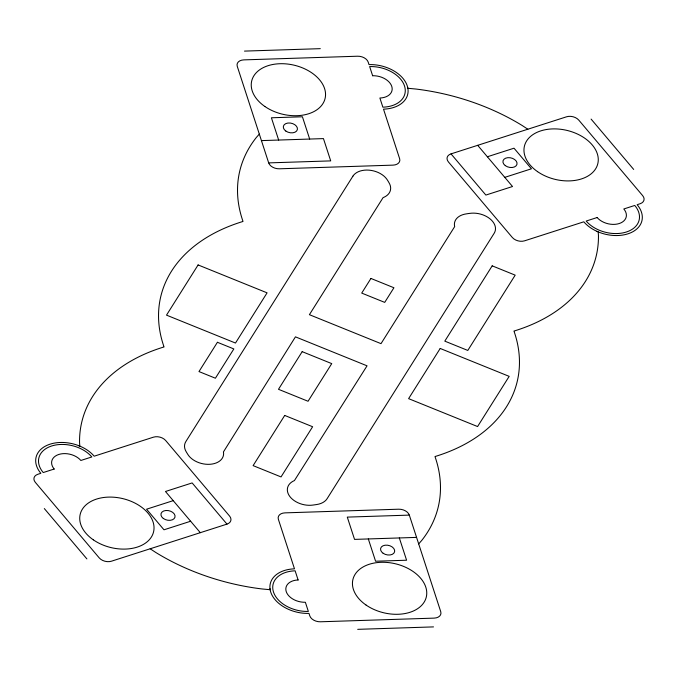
<?xml version="1.0" encoding="UTF-8"?>
<svg xmlns="http://www.w3.org/2000/svg" width="678" height="678" viewBox="0 0 678 678"><rect width="100%" height="100%" fill="white"/><g stroke="black" fill="none" stroke-linecap="round" stroke-linejoin="round"><path stroke-width="1.02" d="M259.318 134.1L256.25 137.583A183.213 122.354 13.4 0 0 242.995 221.375L242.936 221.477A183.213 122.354 13.4 0 0 164.017 346.865L164.042 346.933A183.213 122.354 13.4 0 0 79.555 442.683L79.809 446.124L78.851 445.717M418.682 543.9L421.75 540.417A183.213 122.354 13.4 0 0 435.005 456.625L435.064 456.523A183.213 122.354 13.4 0 0 513.983 331.135L513.958 331.067A183.213 122.354 13.4 0 0 598.445 235.317L598.191 231.876L596.852 231.308M451.023 153.881L566.554 116.794A8.983 6 13.4 0 1 578.8 120.133L642.668 195.645A8.983 6 13.4 0 1 640.1 203.739L637.142 204.697A32.332 21.594 13.4 0 1 627.896 233.842A32.332 21.594 13.4 0 1 583.817 221.808L524.569 240.826A8.983 6 13.4 0 1 512.331 237.486L448.455 161.974A8.983 6 13.4 0 1 451.023 153.881L485.863 195.069L512.526 186.509L477.685 145.321M487.363 156.762L514.017 148.202L531.442 168.797L504.779 177.356M173.221 500.644L146.558 509.203L163.983 529.798L190.637 521.238M226.977 524.119L111.446 561.206A8.983 6 13.4 0 1 99.2 557.867L35.332 482.355A8.983 6 13.4 0 1 37.9 474.261L40.858 473.303A32.332 21.594 13.4 0 1 50.104 444.158A32.332 21.594 13.4 0 1 94.183 456.192L153.431 437.174A8.983 6 13.4 0 1 165.669 440.514L229.545 516.026A8.983 6 13.4 0 1 226.977 524.119L192.137 482.931L165.474 491.491L200.315 532.679M244.495 51.104L320.296 48.663M261.437 140.609L323.457 138.609L330.711 160.889L268.683 162.889L237.266 66.342A8.983 6 13.4 0 1 243.868 59.876L357.577 56.215A8.983 6 13.4 0 1 368.205 62.13L369.01 64.605A32.332 21.594 13.4 0 1 407.266 85.886A32.332 21.594 13.4 0 1 383.511 109.158L399.622 158.669A8.983 6 13.4 0 1 393.02 165.135L279.311 168.797A8.983 6 13.4 0 1 268.683 162.889M409.317 515.111A8.983 6 13.4 0 0 398.689 509.203L284.98 512.865A8.983 6 13.4 0 0 278.378 519.331L294.489 568.842A32.332 21.594 13.4 0 0 270.734 592.114A32.332 21.594 13.4 0 0 308.99 613.395L309.795 615.87A8.983 6 13.4 0 0 320.423 621.785L434.132 618.124A8.983 6 13.4 0 0 440.734 611.658L409.317 515.111L347.289 517.111L354.543 539.391L416.563 537.391M357.704 629.337L433.505 626.896M527.831 129.218L522.374 125.625A183.213 122.354 13.4 0 0 415.911 89.038L407.851 88.284L407.741 87.632M150.169 548.782L155.626 552.375A183.213 122.354 13.4 0 0 262.089 588.962L270.149 589.716L269.98 588.623M591.097 119.091L633.684 169.432M44.316 508.568L86.903 558.909M309.676 139.058L302.422 116.777L271.412 117.777L278.666 140.049M399.334 537.951L406.588 560.223L375.578 561.223L368.324 538.942M198.103 264.937L166.508 315.134L235.486 343.043L267.081 292.845L198.103 264.937M217.418 342.288L198.985 371.569L215.409 378.214L233.842 348.933L217.418 342.288M352.916 176.153L185.857 441.556A19.043 12.713 13.4 0 0 186.187 451.743L187.781 454.353A19.043 12.713 13.4 0 0 210.019 464.286A19.043 12.713 13.4 0 0 223.452 451.912L295.447 336.847L367.052 365.823L294.43 480.566A19.043 12.713 13.4 0 0 289.862 496.55A19.043 12.713 13.4 0 0 313.007 505.068L316.592 504.551A19.043 12.713 13.4 0 0 327.101 498.703L494.152 233.3A19.043 12.713 13.4 0 0 490.008 218.833A19.043 12.713 13.4 0 0 469.761 213.375A59.342 39.629 13.4 0 0 464.489 214.223A19.043 12.713 13.4 0 0 454.463 225.503L454.675 226.613L381.011 343.653L309.405 314.685L383.087 197.612L384.223 197.145A19.043 12.713 13.4 0 0 389.011 182.738A59.096 39.468 13.4 0 0 386.604 178.89A19.043 12.713 13.4 0 0 369.027 170.153A19.043 12.713 13.4 0 0 352.916 176.153M302.185 351.653L278.489 389.299L308.049 401.266L331.745 363.62L302.185 351.653M284.709 415.436L253.114 465.625L281.031 476.922L312.626 426.733L284.709 415.436M370.934 278.446L361.721 293.091L384.714 302.388L393.926 287.752L370.934 278.446M440.2 348.458L408.605 398.647L477.583 426.555L509.178 376.366L440.2 348.458M492.194 265.844L444.802 341.136L467.795 350.441L515.187 275.149L492.194 265.844M597.149 217.528L586.19 221.045A29.459 19.67 13.4 0 0 626.353 232.012A29.459 19.67 13.4 0 0 634.769 205.451L623.811 208.968A16.17 10.797 13.4 0 1 619.192 223.545A16.17 10.797 13.4 0 1 597.149 217.528M54.189 469.032L43.231 472.549A29.459 19.67 13.4 0 1 51.647 445.988A29.459 19.67 13.4 0 1 91.81 456.955L80.852 460.472A16.17 10.797 13.4 0 0 58.808 454.455A16.17 10.797 13.4 0 0 54.189 469.032M372.637 75.741L369.654 66.58A29.459 19.67 13.4 0 1 404.512 85.97A29.459 19.67 13.4 0 1 382.867 107.183L379.883 98.022A16.17 10.797 13.4 0 0 391.765 86.386A16.17 10.797 13.4 0 0 372.637 75.741M298.117 579.978L295.133 570.817A29.459 19.67 13.4 0 0 273.488 592.03A29.459 19.67 13.4 0 0 308.346 611.42L305.363 602.259A16.17 10.797 13.4 0 1 286.235 591.614A16.17 10.797 13.4 0 1 298.117 579.978M285.896 131.108A7.187 4.797 13.4 0 0 297.362 129.608A7.187 4.797 13.4 0 0 287.887 123.04A7.187 4.797 13.4 0 0 285.896 131.108M264.844 106.463A37.722 25.188 13.4 0 0 325.059 98.581A37.722 25.188 13.4 0 0 275.285 64.096A37.722 25.188 13.4 0 0 264.844 106.463M505.271 165.61A7.187 4.797 13.4 0 0 516.916 164.483A7.187 4.797 13.4 0 0 507.788 157.677A7.187 4.797 13.4 0 0 505.271 165.61M537.569 171.653A37.722 25.188 13.4 0 0 597.784 163.771A37.722 25.188 13.4 0 0 548.01 129.286A37.722 25.188 13.4 0 0 537.569 171.653M163.288 518.433A7.187 4.797 13.4 0 0 174.932 517.306A7.187 4.797 13.4 0 0 165.805 510.5A7.187 4.797 13.4 0 0 163.288 518.433M93.327 539.841A37.722 25.188 13.4 0 0 153.542 531.967A37.722 25.188 13.4 0 0 103.768 497.483A37.722 25.188 13.4 0 0 93.327 539.841M383.129 553.273A7.187 4.797 13.4 0 0 394.604 551.773A7.187 4.797 13.4 0 0 385.121 545.205A7.187 4.797 13.4 0 0 383.129 553.273M366.052 605.039A37.722 25.188 13.4 0 0 426.267 597.157A37.722 25.188 13.4 0 0 376.493 562.672A37.722 25.188 13.4 0 0 366.052 605.039"/></g></svg>
